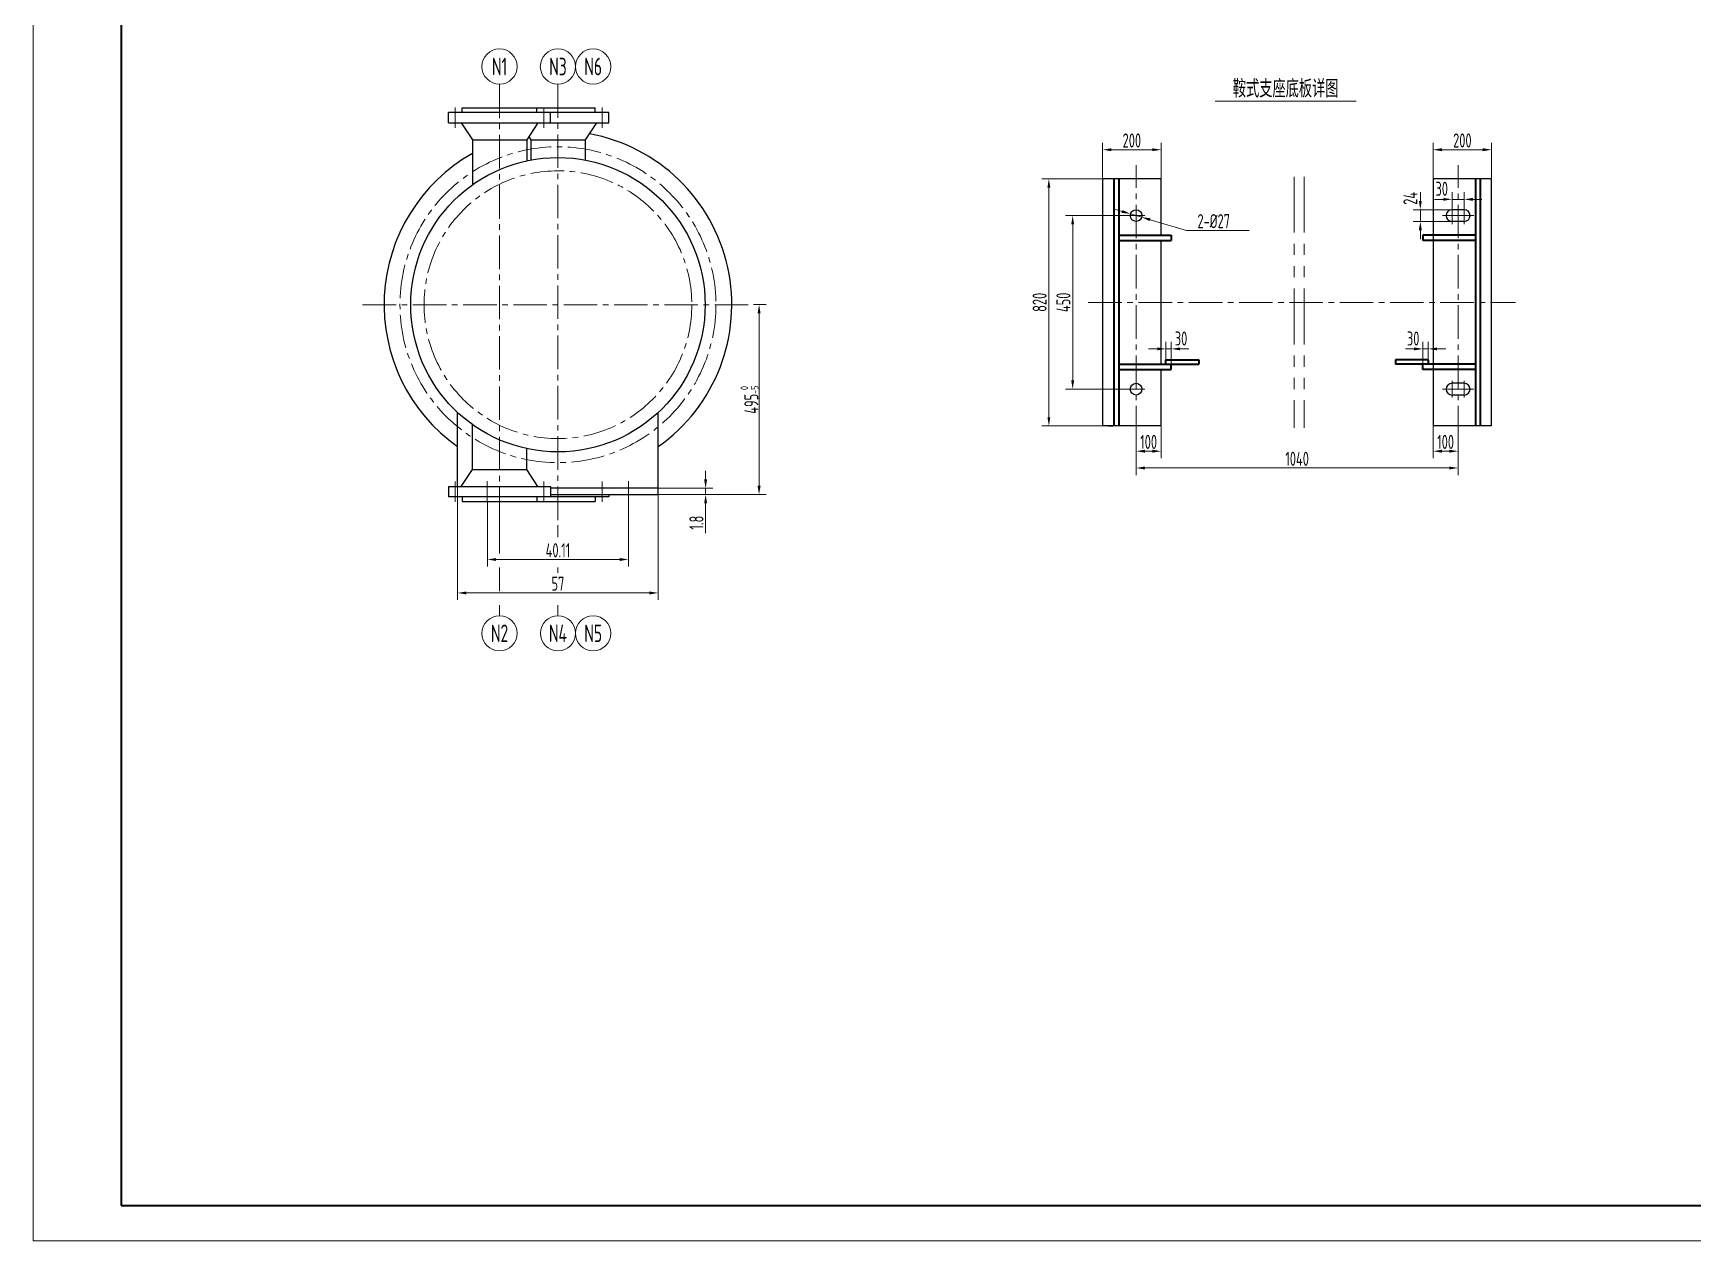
# Model space of a CAD drawing. Header units: millimetres. Extents: x 5765 to 6606, y -201 to 393.
# Drawn here: x 5765 to 6236.4, y -200.6 to 142.5 of the extents above; entities that cross this region are included whole.
import ezdxf
from ezdxf.enums import TextEntityAlignment as Align

# ---------------------------------------------------------------- set-up
doc = ezdxf.new("R2010")
doc.units = ezdxf.units.MM
doc.linetypes.add('CENTER2', pattern=[28.575, 19.05, -3.175, 3.175, -3.175])
doc.linetypes.add('PHANTOM2', pattern=[31.75, 15.875, -3.175, 3.175, -3.175, 3.175, -3.175])
for name, color, linetype, lineweight in [('1粗实线', 7, 'Continuous', 35), ('2细实线', 3, 'Continuous', 13), ('3中心线', 1, 'CENTER2', 13), ('5双点划线', 2, 'PHANTOM2', 13), ('7文本', 2, 'Continuous', 13), ('8标注', 3, 'Continuous', 13), ('9图表', 4, 'Continuous', 13)]:
    doc.layers.add(name, color=color, linetype=linetype, lineweight=lineweight)
doc.styles.add('lanpec', font='bpec_e.shx', dxfattribs={"width": 0.75, "bigfont": 'hztxt.shx'})
doc.styles.add('lanpec-dim', font='bpec_e.shx', dxfattribs={"width": 0.75})
doc.dimstyles.new('lanpec', dxfattribs={"dimtxt": 4, "dimasz": 2.5, "dimexe": 2, "dimexo": 0, "dimtad": 1, "dimdsep": 46, "dimtxsty": 'lanpec-dim', "dimcen": 2.5, "dimclrd": 256, "dimclre": 256, "dimclrt": 256, "dimazin": 0, "dimtfac": 1, "dimtmove": 0, "dimatfit": 3, "dimfxl": 1, "dimlwd": -1, "dimlwe": -1, "dimarcsym": 0})
doc.dimstyles.new('lanpec$0', dxfattribs={"dimscale": 10, "dimtxt": 4, "dimasz": 2.5, "dimexe": 2, "dimexo": 0, "dimtad": 1, "dimdec": 1, "dimdsep": 46, "dimtxsty": 'lanpec-dim', "dimcen": 0.09, "dimclrd": 256, "dimclre": 256, "dimclrt": 256, "dimadec": 1, "dimazin": 0, "dimtfac": 0.707, "dimtdec": 1, "dimtmove": 0, "dimatfit": 3, "dimfxl": 1, "dimarcsym": 0})
doc.dimstyles.new('lanpec$3', dxfattribs={"dimtxt": 4, "dimasz": 2.5, "dimexe": 2, "dimexo": 0, "dimtad": 1, "dimtih": 1, "dimtoh": 1, "dimdsep": 46, "dimtxsty": 'lanpec-dim', "dimcen": 2.5, "dimclrd": 256, "dimclre": 256, "dimclrt": 256, "dimazin": 0, "dimtfac": 1, "dimtmove": 0, "dimatfit": 3, "dimfxl": 1, "dimlwd": -1, "dimlwe": -1, "dimarcsym": 0})

# ---------------------------------------------------------------- blocks, each defined once
blk = doc.blocks.new('A1')
at = {"layer": '1粗实线'}
blk.add_lwpolyline([(-816, 10), (-10, 10), (-10, 584), (-816, 584)], close=True, dxfattribs=at)
at = {"layer": '9图表'}
blk.add_lwpolyline([(-841, 0), (0, 0), (0, 594), (-841, 594)], close=True, dxfattribs=at)
blk = doc.blocks.new('*D42')
at = {"layer": '8标注', "transparency": 16777216}
for p, q in [((6068.77, 101.13), (6068.77, 111.37)), ((6071.27, 109.37), (6082.9, 109.37)), ((6085.4, 101.13), (6085.4, 111.37))]:
    blk.add_line(p, q, dxfattribs=at)
for points in [[(6071.27, 109.79), (6071.27, 108.96), (6068.77, 109.37)], [(6082.9, 109.79), (6082.9, 108.96), (6085.4, 109.37)]]:
    blk.add_solid(points, dxfattribs=at)
at = {"layer": 'Defpoints', "color": 0, "transparency": 16777216}
for p in [(6085.4, 109.37), (6068.77, 101.13), (6085.4, 101.13)]:
    blk.add_point(p, dxfattribs=at)
at = {"layer": '8标注', "transparency": 16777216, "insert": (6077.08, 112), "char_height": 4, "attachment_point": 5, "style": 'lanpec-dim'}
blk.add_mtext('200', dxfattribs=at)
blk = doc.blocks.new('*D66')
at = {"layer": '8标注', "transparency": 16777216}
for p, q in [((6162.63, 101.13), (6162.63, 111.37)), ((6165.13, 109.37), (6176.76, 109.37)), ((6179.26, 101.13), (6179.26, 111.37))]:
    blk.add_line(p, q, dxfattribs=at)
for points in [[(6165.13, 109.79), (6165.13, 108.96), (6162.63, 109.37)], [(6176.76, 109.79), (6176.76, 108.96), (6179.26, 109.37)]]:
    blk.add_solid(points, dxfattribs=at)
at = {"layer": 'Defpoints', "color": 0, "transparency": 16777216}
for p in [(6179.26, 109.37), (6162.63, 101.13), (6179.26, 101.13)]:
    blk.add_point(p, dxfattribs=at)
at = {"layer": '8标注', "transparency": 16777216, "insert": (6170.95, 112), "char_height": 4, "attachment_point": 5, "style": 'lanpec-dim'}
blk.add_mtext('200', dxfattribs=at)
blk = doc.blocks.new('*D43')
at = {"layer": '8标注', "transparency": 16777216}
for p, q in [((6078.28, 27.09), (6078.28, 16.97)), ((6169.75, 27.09), (6169.75, 16.97)), ((6080.78, 18.97), (6167.25, 18.97))]:
    blk.add_line(p, q, dxfattribs=at)
for points in [[(6080.78, 19.38), (6080.78, 18.55), (6078.28, 18.97)], [(6167.25, 19.38), (6167.25, 18.55), (6169.75, 18.97)]]:
    blk.add_solid(points, dxfattribs=at)
at = {"layer": 'Defpoints', "color": 0, "transparency": 16777216}
for p in [(6078.28, 27.09), (6169.75, 27.09), (6169.75, 18.97)]:
    blk.add_point(p, dxfattribs=at)
at = {"layer": '8标注', "transparency": 16777216, "insert": (6124.02, 21.59), "char_height": 4, "attachment_point": 5, "style": 'lanpec-dim'}
blk.add_mtext('1040', dxfattribs=at)
blk = doc.blocks.new('*D44')
at = {"layer": '8标注', "transparency": 16777216}
for p, q in [((6159.02, 94.84), (6159.02, 97.34)), ((6168.01, 92.34), (6157.02, 92.34)), ((6159.02, 92.34), (6159.02, 89.01)), ((6168.01, 89.01), (6157.02, 89.01)), ((6159.02, 86.51), (6159.02, 84.01))]:
    blk.add_line(p, q, dxfattribs=at)
for points in [[(6158.6, 94.84), (6159.43, 94.84), (6159.02, 92.34)], [(6158.6, 86.51), (6159.43, 86.51), (6159.02, 89.01)]]:
    blk.add_solid(points, dxfattribs=at)
at = {"layer": 'Defpoints', "color": 0, "transparency": 16777216}
for p in [(6168.01, 92.34), (6159.02, 89.01), (6168.01, 89.01)]:
    blk.add_point(p, dxfattribs=at)
at = {"layer": '8标注', "transparency": 16777216, "insert": (6156.19, 95.56), "char_height": 4, "attachment_point": 5, "rotation": 90, "style": 'lanpec-dim'}
blk.add_mtext('24', dxfattribs=at)
blk = doc.blocks.new('*D45')
at = {"layer": '8标注', "transparency": 16777216}
for p, q in [((6165.51, 95.28), (6163.01, 95.28)), ((6168.01, 92.34), (6168.01, 97.28)), ((6171.48, 95.28), (6168.01, 95.28)), ((6171.48, 92.34), (6171.48, 97.28)), ((6173.98, 95.28), (6176.48, 95.28))]:
    blk.add_line(p, q, dxfattribs=at)
for points in [[(6165.51, 95.69), (6165.51, 94.86), (6168.01, 95.28)], [(6173.98, 95.69), (6173.98, 94.86), (6171.48, 95.28)]]:
    blk.add_solid(points, dxfattribs=at)
at = {"layer": 'Defpoints', "color": 0, "transparency": 16777216}
for p in [(6168.01, 95.28), (6168.01, 92.34), (6171.48, 92.34)]:
    blk.add_point(p, dxfattribs=at)
at = {"layer": '8标注', "transparency": 16777216, "insert": (6165.09, 98.28), "char_height": 4, "attachment_point": 5, "style": 'lanpec-dim'}
blk.add_mtext('30', dxfattribs=at)
blk = doc.blocks.new('*D46')
at = {"layer": '8标注', "transparency": 16777216}
for p, q in [((6075.79, 90.68), (6058.27, 90.68)), ((6060.27, 88.18), (6060.27, 43.86)), ((6075.79, 41.36), (6058.27, 41.36))]:
    blk.add_line(p, q, dxfattribs=at)
for points in [[(6059.85, 88.18), (6060.68, 88.18), (6060.27, 90.68)], [(6059.85, 43.86), (6060.68, 43.86), (6060.27, 41.36)]]:
    blk.add_solid(points, dxfattribs=at)
at = {"layer": 'Defpoints', "color": 0, "transparency": 16777216}
for p in [(6075.79, 90.68), (6060.27, 41.36), (6075.79, 41.36)]:
    blk.add_point(p, dxfattribs=at)
at = {"layer": '8标注', "transparency": 16777216, "insert": (6057.64, 66.02), "char_height": 4, "attachment_point": 5, "rotation": 90, "style": 'lanpec-dim'}
blk.add_mtext('450', dxfattribs=at)
blk = doc.blocks.new('*D47')
at = {"layer": '8标注', "transparency": 16777216}
for p, q in [((6068.77, 101.13), (6051.51, 101.13)), ((6053.51, 33.4), (6053.51, 98.63)), ((6068.77, 30.9), (6051.51, 30.9))]:
    blk.add_line(p, q, dxfattribs=at)
for points in [[(6053.09, 98.63), (6053.92, 98.63), (6053.51, 101.13)], [(6053.09, 33.4), (6053.92, 33.4), (6053.51, 30.9)]]:
    blk.add_solid(points, dxfattribs=at)
at = {"layer": 'Defpoints', "color": 0, "transparency": 16777216}
for p in [(6053.51, 101.13), (6068.77, 101.13), (6068.77, 30.9)]:
    blk.add_point(p, dxfattribs=at)
at = {"layer": '8标注', "transparency": 16777216, "insert": (6050.88, 66.02), "char_height": 4, "attachment_point": 5, "rotation": 90, "style": 'lanpec-dim'}
blk.add_mtext('820', dxfattribs=at)
blk = doc.blocks.new('*D48')
at = {"layer": '8标注', "transparency": 16777216}
for p, q in [((6078.28, 30.9), (6078.28, 21.74)), ((6085.4, 30.9), (6085.4, 21.74)), ((6080.78, 23.74), (6082.9, 23.74))]:
    blk.add_line(p, q, dxfattribs=at)
for points in [[(6080.78, 24.16), (6080.78, 23.32), (6078.28, 23.74)], [(6082.9, 24.16), (6082.9, 23.32), (6085.4, 23.74)]]:
    blk.add_solid(points, dxfattribs=at)
at = {"layer": 'Defpoints', "color": 0, "transparency": 16777216}
for p in [(6078.28, 30.9), (6085.4, 30.9), (6085.4, 23.74)]:
    blk.add_point(p, dxfattribs=at)
at = {"layer": '8标注', "transparency": 16777216, "insert": (6081.84, 26.37), "char_height": 4, "attachment_point": 5, "style": 'lanpec-dim'}
blk.add_mtext('100', dxfattribs=at)
blk = doc.blocks.new('*D49')
at = {"layer": '8标注', "transparency": 16777216}
for p, q in [((6162.63, 30.9), (6162.63, 21.74)), ((6169.75, 30.9), (6169.75, 21.74)), ((6167.25, 23.74), (6165.13, 23.74))]:
    blk.add_line(p, q, dxfattribs=at)
for points in [[(6165.13, 24.16), (6165.13, 23.32), (6162.63, 23.74)], [(6167.25, 24.16), (6167.25, 23.32), (6169.75, 23.74)]]:
    blk.add_solid(points, dxfattribs=at)
at = {"layer": 'Defpoints', "color": 0, "transparency": 16777216}
for p in [(6162.63, 30.9), (6169.75, 30.9), (6162.63, 23.74)]:
    blk.add_point(p, dxfattribs=at)
at = {"layer": '8标注', "transparency": 16777216, "insert": (6166.19, 26.37), "char_height": 4, "attachment_point": 5, "style": 'lanpec-dim'}
blk.add_mtext('100', dxfattribs=at)
blk = doc.blocks.new('*D67')
at = {"layer": '8标注', "transparency": 16777216}
for p, q in [((6074.29, 91.85), (6071.89, 92.56)), ((6076.69, 91.15), (6079.88, 90.21)), ((6092.64, 86.45), (6082.28, 89.5)), ((6105.83, 86.45), (6092.64, 86.45))]:
    blk.add_line(p, q, dxfattribs=at)
for points in [[(6074.41, 92.25), (6074.17, 91.45), (6076.69, 91.15)], [(6082.4, 89.9), (6082.16, 89.1), (6079.88, 90.21)]]:
    blk.add_solid(points, dxfattribs=at)
at = {"layer": 'Defpoints', "color": 0, "transparency": 16777216}
for p in [(6076.69, 91.15), (6079.88, 90.21)]:
    blk.add_point(p, dxfattribs=at)
at = {"layer": '8标注', "transparency": 16777216, "insert": (6100.33, 89.08), "char_height": 4, "attachment_point": 5, "style": 'lanpec-dim'}
blk.add_mtext('2-%%C27', dxfattribs=at)
blk = doc.blocks.new('*D68')
at = {"layer": '8标注', "transparency": 16777216}
for p, q in [((6084.27, 52.8), (6081.77, 52.8)), ((6086.77, 49.7), (6086.77, 54.8)), ((6086.77, 52.8), (6088.27, 52.8)), ((6088.27, 48.43), (6088.27, 54.8)), ((6090.77, 52.8), (6093.27, 52.8))]:
    blk.add_line(p, q, dxfattribs=at)
for points in [[(6084.27, 53.21), (6084.27, 52.38), (6086.77, 52.8)], [(6090.77, 53.21), (6090.77, 52.38), (6088.27, 52.8)]]:
    blk.add_solid(points, dxfattribs=at)
at = {"layer": 'Defpoints', "color": 0, "transparency": 16777216}
for p in [(6088.27, 52.8), (6086.77, 49.7), (6088.27, 48.43)]:
    blk.add_point(p, dxfattribs=at)
at = {"layer": '8标注', "transparency": 16777216, "insert": (6091.05, 55.75), "char_height": 4, "attachment_point": 5, "style": 'lanpec-dim'}
blk.add_mtext('30', dxfattribs=at)
blk = doc.blocks.new('*D50')
at = {"layer": '8标注', "transparency": 16777216}
for p, q in [((6157.26, 52.8), (6154.76, 52.8)), ((6159.76, 48.43), (6159.76, 54.8)), ((6161.26, 52.8), (6159.76, 52.8)), ((6161.26, 49.7), (6161.26, 54.8)), ((6163.76, 52.8), (6166.26, 52.8))]:
    blk.add_line(p, q, dxfattribs=at)
for points in [[(6157.26, 53.21), (6157.26, 52.38), (6159.76, 52.8)], [(6163.76, 53.21), (6163.76, 52.38), (6161.26, 52.8)]]:
    blk.add_solid(points, dxfattribs=at)
at = {"layer": 'Defpoints', "color": 0, "transparency": 16777216}
for p in [(6159.76, 52.8), (6159.76, 48.43), (6161.26, 49.7)]:
    blk.add_point(p, dxfattribs=at)
at = {"layer": '8标注', "transparency": 16777216, "insert": (6156.98, 55.75), "char_height": 4, "attachment_point": 5, "style": 'lanpec-dim'}
blk.add_mtext('30', dxfattribs=at)
blk = doc.blocks.new('*U41')
at = {"layer": '2细实线'}
blk.add_line((-20, 0), (20, 0), dxfattribs=at)
at = {"layer": '7文本', "style": 'lanpec', "width": 0.75}
for tag, height, p in [('节点图名称', 5, (0, 3.5)), ('比例', 4, (0, -3.25))]:
    blk.add_attdef(tag, text='', height=height, dxfattribs=at).set_placement(p, align=Align.MIDDLE_CENTER)
blk = doc.blocks.new('*D78')
at = {"layer": '8标注', "transparency": 16777216}
for p, q in [((5969.58, 65.38), (5973.2, 65.38)), ((5971.2, 62.88), (5971.2, 13.9)), ((5942.57, 11.4), (5973.2, 11.4))]:
    blk.add_line(p, q, dxfattribs=at)
for points in [[(5970.78, 62.88), (5971.62, 62.88), (5971.2, 65.38)], [(5970.78, 13.9), (5971.62, 13.9), (5971.2, 11.4)]]:
    blk.add_solid(points, dxfattribs=at)
at = {"layer": 'Defpoints', "color": 0, "transparency": 16777216}
for p in [(5969.58, 65.38), (5942.57, 11.4), (5971.2, 11.4)]:
    blk.add_point(p, dxfattribs=at)
at = {"layer": '8标注', "transparency": 16777216, "insert": (5968.48, 38.39), "char_height": 4, "attachment_point": 5, "rotation": 90, "style": 'lanpec-dim'}
blk.add_mtext('495{\\H0.525x;\\S 0^ -5;}', dxfattribs=at)
blk = doc.blocks.new('管口号')
at = {"layer": '2细实线'}
blk.add_circle((0, 5), 5, dxfattribs=at)
at = {"layer": '7文本', "style": 'lanpec', "width": 0.75}
blk.add_attdef('N', text='', height=5, dxfattribs=at).set_placement((0, 5), align=Align.MIDDLE_CENTER)
blk = doc.blocks.new('*D79')
at = {"layer": '8标注', "transparency": 16777216}
for p, q in [((5894.02, 9.47), (5894.02, -9.02)), ((5934.13, 9.47), (5934.13, -9.02)), ((5896.52, -7.02), (5931.63, -7.02))]:
    blk.add_line(p, q, dxfattribs=at)
for points in [[(5896.52, -6.61), (5896.52, -7.44), (5894.02, -7.02)], [(5931.63, -6.61), (5931.63, -7.44), (5934.13, -7.02)]]:
    blk.add_solid(points, dxfattribs=at)
at = {"layer": 'Defpoints', "color": 0, "transparency": 16777216}
for p in [(5894.02, 9.47), (5934.13, 9.47), (5934.13, -7.02)]:
    blk.add_point(p, dxfattribs=at)
at = {"layer": '8标注', "transparency": 16777216, "insert": (5914.07, -4.4), "char_height": 4, "attachment_point": 5, "style": 'lanpec-dim'}
blk.add_mtext('40.11', dxfattribs=at)
blk = doc.blocks.new('*D80')
at = {"layer": '8标注', "transparency": 16777216}
for p, q in [((5885.57, 13.69), (5885.57, -18.52)), ((5942.57, 11.4), (5942.57, -18.52)), ((5888.07, -16.52), (5940.07, -16.52))]:
    blk.add_line(p, q, dxfattribs=at)
for points in [[(5888.07, -16.11), (5888.07, -16.94), (5885.57, -16.52)], [(5940.07, -16.11), (5940.07, -16.94), (5942.57, -16.52)]]:
    blk.add_solid(points, dxfattribs=at)
at = {"layer": 'Defpoints', "color": 0, "transparency": 16777216}
for p in [(5885.57, 13.69), (5942.57, 11.4), (5942.57, -16.52)]:
    blk.add_point(p, dxfattribs=at)
at = {"layer": '8标注', "transparency": 16777216, "insert": (5914.07, -13.9), "char_height": 4, "attachment_point": 5, "style": 'lanpec-dim'}
blk.add_mtext('57', dxfattribs=at)
blk = doc.blocks.new('*D81')
at = {"layer": '8标注', "transparency": 16777216}
for p, q in [((5956.02, 15.7), (5956.02, 18.2)), ((5942.57, 13.2), (5958.02, 13.2)), ((5942.57, 11.4), (5958.02, 11.4)), ((5956.02, 13.2), (5956.02, 11.4)), ((5956.02, 8.9), (5956.02, 0.48))]:
    blk.add_line(p, q, dxfattribs=at)
for points in [[(5955.6, 15.7), (5956.44, 15.7), (5956.02, 13.2)], [(5955.6, 8.9), (5956.44, 8.9), (5956.02, 11.4)]]:
    blk.add_solid(points, dxfattribs=at)
at = {"layer": 'Defpoints', "color": 0, "transparency": 16777216}
for p in [(5942.57, 13.2), (5942.57, 11.4), (5956.02, 11.4)]:
    blk.add_point(p, dxfattribs=at)
at = {"layer": '8标注', "transparency": 16777216, "insert": (5953.4, 3.44), "char_height": 4, "attachment_point": 5, "rotation": 90, "style": 'lanpec-dim'}
blk.add_mtext('1.8', dxfattribs=at)

msp = doc.modelspace()

# ---------------------------------------------------------------- linework, layer by layer
at = {"ltscale": 0.5}
for p, q in [((5883.007, 117.007), (5883.007, 119.904)), ((5911.96, 119.904), (5883.007, 119.904)), ((5886.869, 121.282), (5908.097, 121.282)), ((5886.869, 119.904), (5886.869, 121.282)), ((5928.55, 119.904), (5899.597, 119.904)), ((5903.459, 121.282), (5924.687, 121.282)), ((5908.097, 119.904), (5908.097, 121.282)), ((5911.96, 117.007), (5911.96, 119.904)), ((5924.687, 119.904), (5924.687, 121.282)), ((5928.55, 117.007), (5928.55, 119.904)), ((5883.007, 117.007), (5911.96, 117.007)), ((5886.569, 117.007), (5889.766, 112.19)), ((5899.597, 117.007), (5928.55, 117.007)), ((5908.398, 117.007), (5905.2, 112.19)), ((5924.988, 117.007), (5921.791, 112.19)), ((5889.766, 112.19), (5905.2, 112.19)), ((5889.766, 112.19), (5889.766, 99.373)), ((5905.2, 112.19), (5905.2, 106.212)), ((5905.778, 113.06), (5906.356, 112.19)), ((5906.356, 112.19), (5921.791, 112.19)), ((5906.356, 112.19), (5906.356, 106.47)), ((5921.791, 112.19), (5921.791, 106.47)), ((5885.573, 13.693), (5885.573, 34.721)), ((5942.573, 11.399), (5942.573, 34.721)), ((5889.766, 18.51), (5889.766, 31.327)), ((5905.2, 18.51), (5905.2, 24.488)), ((5886.569, 13.693), (5889.766, 18.51)), ((5889.766, 18.51), (5905.2, 18.51)), ((5908.398, 13.693), (5905.2, 18.51)), ((5883.007, 13.693), (5883.007, 10.796)), ((5883.007, 13.693), (5911.96, 13.693)), ((5911.96, 10.796), (5883.007, 10.796)), ((5886.869, 10.796), (5886.869, 9.418)), ((5928.55, 10.796), (5899.597, 10.796)), ((5908.097, 10.796), (5908.097, 9.418)), ((5911.96, 13.693), (5911.96, 10.796)), ((5942.573, 13.199), (5911.96, 13.199)), ((5911.96, 11.399), (5942.573, 11.399)), ((5924.687, 10.796), (5924.687, 9.418)), ((5928.55, 11.399), (5928.55, 10.796)), ((5942.573, 11.399), (5942.573, 13.199)), ((5886.869, 9.418), (5908.097, 9.418)), ((5903.459, 9.418), (5924.687, 9.418))]:
    msp.add_line(p, q, dxfattribs=at)
for p, q in [((6085.401, 101.133), (6068.769, 101.133)), ((6068.769, 101.133), (6068.769, 30.9)), ((6085.401, 85.085), (6085.401, 101.133)), ((6179.262, 101.133), (6162.63, 101.133)), ((6162.63, 101.133), (6162.63, 30.9)), ((6179.262, 30.9), (6179.262, 101.133)), ((6171.481, 92.34), (6168.012, 92.34)), ((6171.481, 89.013), (6168.012, 89.013)), ((6085.401, 48.432), (6085.401, 83.6)), ((6085.401, 30.9), (6085.401, 46.948)), ((6171.481, 43.019), (6168.012, 43.019)), ((6171.481, 39.693), (6168.012, 39.693)), ((6085.401, 30.9), (6068.769, 30.9)), ((6070.209, 30.9), (6071.649, 30.9)), ((6179.262, 30.9), (6162.63, 30.9))]:
    msp.add_line(p, q)
msp.add_circle((5914.073, 65.35), 41.814, dxfattribs=at)
at = {"ltscale": 2}
for centre in [(6078.285, 90.676), (6078.285, 41.356)]:
    msp.add_circle(centre, 1.663, dxfattribs=at)
at = {"ltscale": 0.5}
for start, end in [(305.25487, 79.56444), (119.49186, 234.74513)]:
    msp.add_arc((5914.073, 65.35), 49.375, start, end, dxfattribs=at)
for centre, start, end in [((6168.012, 90.676), 90, 270), ((6171.481, 90.676), 270, 90), ((6168.012, 41.356), 90, 270), ((6171.481, 41.356), 270, 90)]:
    msp.add_arc(centre, 1.663, start, end)
at = {"layer": '1粗实线'}
for p, q in [((6071.995, 101.133), (6071.995, 30.9)), ((6073.357, 101.133), (6073.357, 30.9)), ((6174.674, 101.133), (6174.674, 30.9)), ((6176.036, 101.133), (6176.036, 30.9)), ((6073.357, 85.085), (6088.266, 85.085)), ((6088.266, 85.085), (6088.266, 83.6)), ((6174.674, 85.085), (6159.764, 85.085)), ((6159.764, 85.085), (6159.764, 83.6)), ((6073.357, 83.6), (6088.266, 83.6)), ((6174.674, 83.6), (6159.764, 83.6)), ((6073.357, 48.432), (6088.266, 48.432)), ((6086.097, 48.432), (6096.108, 48.432)), ((6086.774, 48.432), (6086.774, 49.701)), ((6086.774, 49.701), (6096.108, 49.701)), ((6088.266, 46.948), (6088.266, 48.432)), ((6096.108, 49.701), (6096.108, 48.432)), ((6161.257, 49.701), (6151.923, 49.701)), ((6151.923, 49.701), (6151.923, 48.432)), ((6161.934, 48.432), (6151.923, 48.432)), ((6174.674, 48.432), (6159.764, 48.432)), ((6159.764, 46.948), (6159.764, 48.432)), ((6161.257, 49.701), (6161.257, 48.432)), ((6073.357, 46.948), (6088.266, 46.948)), ((6174.674, 46.948), (6159.764, 46.948))]:
    msp.add_line(p, q, dxfattribs=at)
at = {"layer": '2细实线'}
msp.add_line((6104.372, 86.45), (6110.379, 86.45), dxfattribs=at)
at = {"layer": '2细实线', "ltscale": 0.5}
for p, q in [((5897.483, -5.293), (5897.483, 4.048)), ((5914.073, -0.722), (5914.073, 2.697)), ((5897.483, -15.992), (5897.483, -9.293)), ((5914.073, -10.841), (5914.073, -9.293)), ((5897.483, -19.992), (5897.483, -22.997)), ((5914.073, -19.992), (5914.073, -22.997))]:
    msp.add_line(p, q, dxfattribs=at)
at = {"layer": '3中心线', "ltscale": 0.5}
for p, q in [((5897.483, 4.048), (5897.483, 128.003)), ((5914.073, 128.003), (5914.073, 2.697)), ((5884.922, 121.361), (5884.922, 115.567)), ((5910.044, 121.361), (5910.044, 115.567)), ((5926.634, 121.361), (5926.634, 115.567)), ((6078.285, 27.087), (6078.285, 104.946)), ((6169.746, 27.087), (6169.746, 104.946)), ((6064.679, 66.016), (6186.081, 66.016)), ((5858.574, 65.35), (5969.572, 65.35)), ((5884.922, 9.339), (5884.922, 15.133)), ((5894.016, 9.468), (5894.016, 15.262)), ((5910.044, 9.339), (5910.044, 15.133)), ((5926.634, 9.339), (5926.634, 15.133)), ((5934.131, 9.468), (5934.131, 15.262))]:
    msp.add_line(p, q, dxfattribs=at)
at = {"layer": '3中心线'}
for p, q in [((6080.779, 90.676), (6075.79, 90.676)), ((6165.297, 90.676), (6174.195, 90.676)), ((6168.012, 88.272), (6168.012, 93.08)), ((6171.481, 88.272), (6171.481, 93.08)), ((6168.012, 43.76), (6168.012, 38.952)), ((6171.481, 43.76), (6171.481, 38.952)), ((6080.779, 41.356), (6075.79, 41.356)), ((6165.297, 41.356), (6174.195, 41.356))]:
    msp.add_line(p, q, dxfattribs=at)
at = {"layer": '3中心线', "ltscale": 0.5}
for radius in [44.875, 38.028]:
    msp.add_circle((5914.073, 65.35), radius, dxfattribs=at)
at = {"layer": '5双点划线'}
for p, q in [((6123.143, 101.702), (6123.143, 30.33)), ((6126, 101.702), (6126, 30.33))]:
    msp.add_line(p, q, dxfattribs=at)

# ---------------------------------------------------------------- block references
msp.add_blockref('*U41', (6120.768, 123.208)).add_auto_attribs({'节点图名称': '鞍式支座底板详图'})
at = {"layer": '2细实线'}
msp.add_blockref('A1', (6606.028, -200.559), dxfattribs=at)
at = {"layer": '8标注'}
for p, values in [((5897.483, 128.003), {'N': 'N1'}), ((5914.067, 128.008), {'N': 'N3'}), ((5924.067, 128.008), {'N': 'N6'})]:
    msp.add_blockref('管口号', p, dxfattribs=at).add_auto_attribs(values)
ref = msp.add_blockref('管口号', (5897.483, -22.997), dxfattribs=dict(at, xscale=-1, rotation=180))
ref.add_attrib('N', 'N2', dxfattribs={"layer": '7文本', "height": 5, "style": 'lanpec', "width": 0.75}).set_placement((5897.483, -27.997), align=Align.MIDDLE_CENTER)
ref = msp.add_blockref('管口号', (5914.073, -22.997), dxfattribs=dict(at, xscale=-1, rotation=180))
ref.add_attrib('N', 'N4', dxfattribs={"layer": '7文本', "height": 5, "style": 'lanpec', "width": 0.75}).set_placement((5914.073, -27.997), align=Align.MIDDLE_CENTER)
ref = msp.add_blockref('管口号', (5924.073, -22.997), dxfattribs=dict(at, xscale=-1, rotation=180))
ref.add_attrib('N', 'N5', dxfattribs={"layer": '7文本', "height": 5, "style": 'lanpec', "width": 0.75}).set_placement((5924.073, -27.997), align=Align.MIDDLE_CENTER)

# ---------------------------------------------------------------- dimensions: what is measured, and where the dimension line sits
for base, p1, p2, text, picture, middle in [((6085.401, 109.373), (6068.769, 101.133), (6085.401, 101.133), '200', '*D42', (6077.085, 111.998)), ((6179.262, 109.373), (6162.63, 101.133), (6179.262, 101.133), '200', '*D66', (6170.946, 111.998)), ((6162.63, 23.74), (6169.746, 30.9), (6162.63, 30.9), '100', '*D49', (6166.188, 26.365)), ((6169.746, 18.965), (6078.285, 27.087), (6169.746, 27.087), '1040', '*D43', (6124.015, 21.59))]:
    dim = msp.add_linear_dim(base=base, p1=p1, p2=p2, text=text, dimstyle='lanpec', dxfattribs=at)
    dim.commit()
    dim.dimension.update_dxf_attribs({"geometry": picture, "text_midpoint": middle})
for base, p1, p2, angle, text, picture, middle in [((6053.508, 101.133), (6068.769, 30.9), (6068.769, 101.133), 90, '820', '*D47', (6050.883, 66.016)), ((6060.266, 41.356), (6075.79, 90.676), (6075.79, 41.356), 90, '450', '*D46', (6057.641, 66.016)), ((5971.2, 11.399), (5969.576, 65.375), (5942.573, 11.399), 90, '495{\\H0.525x;\\S 0^ -5;}', '*D78', (5968.475, 38.387)), ((6085.401, 23.74), (6078.285, 30.9), (6085.401, 30.9), 180, '100', '*D48', (6081.843, 26.365))]:
    dim = msp.add_linear_dim(base=base, p1=p1, p2=p2, angle=angle, text=text, dimstyle='lanpec', dxfattribs=at)
    dim.commit()
    dim.dimension.update_dxf_attribs({"geometry": picture, "text_midpoint": middle})
for base, p1, p2, angle, text, picture, middle in [((6168.012, 95.276), (6171.481, 92.34), (6168.012, 92.34), 180, '30', '*D45', (6165.09, 98.279)), ((6159.016, 89.013), (6168.012, 92.34), (6168.012, 89.013), 90, '24', '*D44', (6156.187, 95.558)), ((6159.764, 52.797), (6161.257, 49.701), (6159.764, 48.432), 180, '30', '*D50', (6156.976, 55.746))]:
    dim = msp.add_linear_dim(base=base, p1=p1, p2=p2, angle=angle, text=text, dimstyle='lanpec', override={"dimtmove": 2}, dxfattribs=at)
    dim.commit()
    dim.dimension.update_dxf_attribs({"geometry": picture, "text_midpoint": middle, "dimtype": 160})
dim = msp.add_diameter_dim_2p(p1=(6076.689, 91.146), p2=(6079.88, 90.207), text='2-%%C27', dimstyle='lanpec$3', dxfattribs=at)
dim.commit()
dim.dimension.update_dxf_attribs({"geometry": '*D67', "text_midpoint": (6100.333, 86.45), "dimtype": 163})
dim = msp.add_linear_dim(base=(6088.266, 52.797), p1=(6086.774, 49.701), p2=(6088.266, 48.432), text='30', dimstyle='lanpec', override={"dimtmove": 2}, dxfattribs=at)
dim.commit()
dim.dimension.update_dxf_attribs({"geometry": '*D68', "text_midpoint": (6091.054, 55.746), "dimtype": 160})
dim = msp.add_linear_dim(base=(5956.02, 11.399), p1=(5942.573, 13.199), p2=(5942.573, 11.399), angle=90, dimstyle='lanpec$0', override={"dimscale": 1, "dimdec": 2, "dimcen": 2.5, "dimadec": 2, "dimtfac": 1, "dimtdec": 2, "dimlwd": 65535, "dimlwe": 65535}, dxfattribs=at)
dim.commit()
dim.dimension.update_dxf_attribs({"geometry": '*D81', "text_midpoint": (5953.395, 3.441)})
for base, p1, p2, picture, middle in [((5942.573, -16.522), (5885.573, 13.693), (5942.573, 11.399), '*D80', (5914.073, -13.897)), ((5934.1307, -7.0219), (5894.016, 9.4678), (5934.1307, 9.4678), '*D79', (5914.0733, -4.3969))]:
    dim = msp.add_linear_dim(base=base, p1=p1, p2=p2, dimstyle='lanpec', dxfattribs=at)
    dim.commit()
    dim.dimension.update_dxf_attribs({"geometry": picture, "text_midpoint": middle})

doc.saveas('drawing.dxf')
